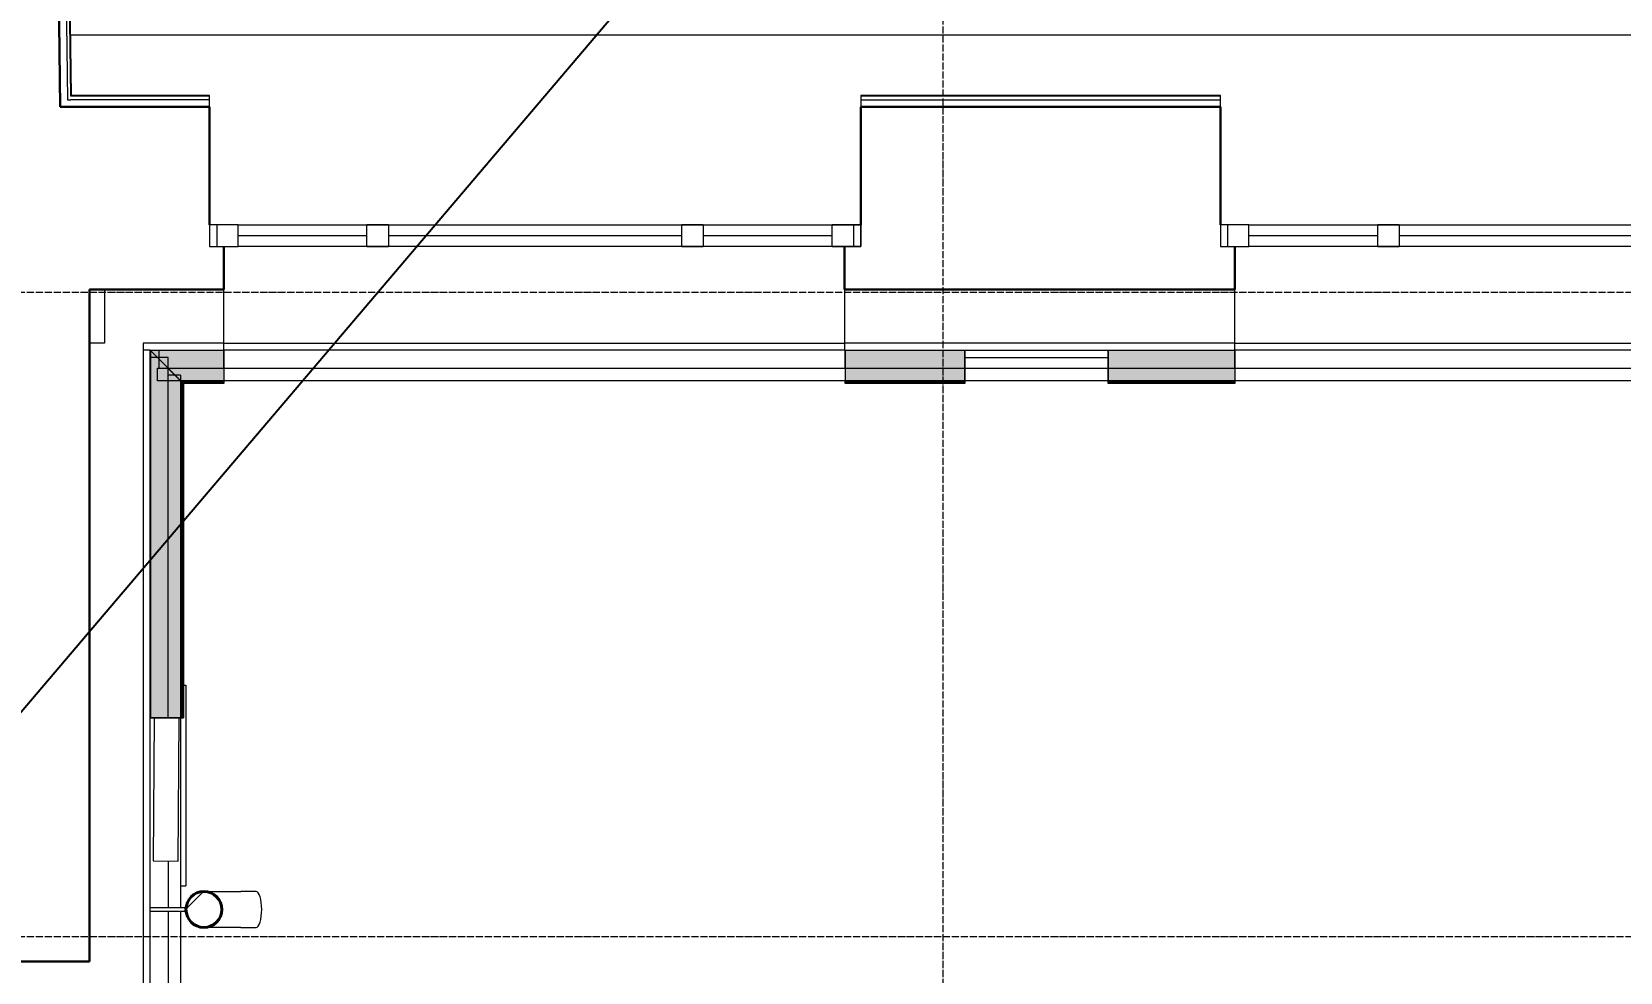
# Model space of a CAD drawing. Header units: millimetres. Extents: x -32 to 417638015, y -35 to 175284279.
# Drawn here: x 1303209 to 1307649, y 51749 to 54376 of the extents above; entities that cross this region are included whole.
import ezdxf
from ezdxf import colors
from ezdxf.entities.mleader import LeaderData, LeaderLine
from ezdxf.math import Vec2, Vec3

# ---------------------------------------------------------------- set-up
doc = ezdxf.new("R2010")
doc.units = ezdxf.units.MM
doc.linetypes.add('ADSK_Линия сетки', pattern=[25, 20, -2.5, 0, -2.5])
for name, color, linetype, lineweight in [('_ Окна', 7, 'Continuous', 9), ('Обобщенные модели', 7, 'Continuous', 18), ('Ограждение', 7, 'Continuous', 9), ('Окна', 7, 'Continuous', 9), ('Оси', 253, 'Continuous', 9), ('Перекрытие', 7, 'Continuous', 18), ('Стены наружные', 7, 'Continuous', 18), ('Стены несущие', 7, 'Continuous', 30), ('Стены отделка', 7, 'Continuous', 30), ('Стены штриховка', 7, 'Continuous', 9), ('ШТРИХОВКА', 252, 'Continuous', 15)]:
    doc.layers.add(name, color=color, linetype=linetype, lineweight=lineweight)
doc.layers.add('_ЭМ_Надписи', color=7, linetype='Continuous')
doc.styles.add('ЭОМ', font='isocpeur.ttf', dxfattribs={"width": 0.85, "height": 250})

# ---------------------------------------------------------------- blocks, each defined once
blk = doc.blocks.new('План 4 этажа')
at = {"layer": 'Обобщенные модели', "lineweight": 9}
h = blk.add_hatch(dxfattribs=at)
h.set_pattern_fill('FP_7', color=8, angle=-90, style=0, pattern_type=2)
h.set_pattern_definition([(45, (591.94, 243.9), (-106.066, 106.066), [])])
h.paths.add_polyline_path([(8601.2, 351.254), (8621.248, 360.908), (8635.122, 378.306), (8640.074, 400), (8635.122, 421.694), (8621.248, 439.092), (8601.2, 448.746), (8578.948, 448.746), (8558.899, 439.092), (8545.025, 421.694), (8540.504, 398.116), (8545.025, 378.306), (8558.899, 360.908), (8578.948, 351.254)])
at = {"layer": 'Ограждение', "transparency": 33554432}
for points in [[(8441.081, 935.54), (8527.269, 935.54), (8527.269, 1874.938), (8441.081, 1961.126), (8441.081, 1869.342)], [(10716.939, 1874.938), (10716.939, 1961.126), (10381.939, 1961.126), (10381.939, 1874.938)], [(11470.949, 1874.938), (11470.949, 1961.126), (11116.939, 1961.126), (11116.939, 1874.938), (11399.892, 1874.938)], [(11470.949, 1961.126), (11470.949, 1962.133), (11417.53, 1961.126)], [(8440.074, 935.54), (8441.081, 935.54), (8440.074, 1869.342)], [(8528.565, 935.54), (8528.565, 1873.642), (8527.269, 1873.642), (8527.269, 935.54)], [(8531.256, 935.54), (8531.256, 1870.951), (8529.339, 1872.868), (8529.339, 935.54)], [(8645.953, 1869.348), (8645.953, 1870.615), (8531.592, 1870.615), (8532.865, 1869.348), (8540.074, 1869.348)], [(11116.939, 1869.348), (11470.949, 1869.348), (11470.949, 1870.615), (11116.939, 1870.615)]]:
    blk.add_hatch(color=8, dxfattribs=at).paths.add_polyline_path(points)
h = blk.add_hatch(color=8, dxfattribs=at)
h.paths.add_polyline_path([(8645.953, 1869.342), (8645.953, 1869.348), (8540.074, 1869.342)])
h.paths.add_polyline_path([(8527.269, 1874.938), (8645.953, 1874.938), (8645.953, 1961.126), (8441.081, 1961.126), (8525.074, 1877.133)])
h = blk.add_hatch(color=8, dxfattribs=at)
h.paths.add_polyline_path([(8528.565, 935.54), (8529.013, 935.54), (8528.565, 1027.034)])
h.paths.add_polyline_path([(8531.592, 935.54), (8532.859, 935.54), (8532.859, 1869.348), (8531.592, 1869.342), (8531.592, 1027.034)])
h = blk.add_hatch(color=8, dxfattribs=at)
h.paths.add_polyline_path([(10381.939, 1869.348), (10716.939, 1869.348), (10716.939, 1870.615), (10381.939, 1870.615)])
h.paths.add_polyline_path([(10716.939, 1873.194), (10716.939, 1873.642), (10381.939, 1873.194)])
at = {"layer": 'Ограждение', "true_color": 0x373f43, "transparency": 33554432}
blk.add_hatch(color=149, dxfattribs=at).paths.add_polyline_path([(8531.542, 935.54), (8531.592, 935.54), (8531.256, 935.54)])
at = {"layer": '_ Окна', "color": 8, "lineweight": 18}
for p, q in [((8685.953, 2312.133), (8605.953, 2312.133)), ((8605.953, 2312.133), (8605.953, 2252.133)), ((8685.953, 2252.133), (8685.953, 2312.133)), ((9045.953, 2252.133), (9045.953, 2312.133)), ((9045.953, 2312.133), (9105.953, 2312.133)), ((9105.953, 2312.133), (9105.953, 2252.133)), ((9925.953, 2252.133), (9925.953, 2312.133)), ((9925.953, 2312.133), (9985.953, 2312.133)), ((9985.953, 2312.133), (9985.953, 2252.133)), ((10345.953, 2252.133), (10345.953, 2312.133)), ((10345.953, 2312.133), (10425.953, 2312.133)), ((10425.953, 2312.133), (10425.953, 2252.133)), ((11510.949, 2312.133), (11430.949, 2312.133)), ((11430.949, 2312.133), (11430.949, 2252.133)), ((11510.949, 2252.133), (11510.949, 2312.133)), ((11870.949, 2252.133), (11870.949, 2312.133)), ((11870.949, 2312.133), (11930.949, 2312.133)), ((11930.949, 2312.133), (11930.949, 2252.133)), ((8605.953, 2252.133), (8685.953, 2252.133)), ((9105.953, 2252.133), (9045.953, 2252.133)), ((9985.953, 2252.133), (9925.953, 2252.133)), ((10425.953, 2252.133), (10345.953, 2252.133)), ((11430.949, 2252.133), (11510.949, 2252.133)), ((11930.949, 2252.133), (11870.949, 2252.133))]:
    blk.add_line(p, q, dxfattribs=at)
at = {"layer": '_ Окна', "color": 8}
for p, q in [((8625.953, 2312.133), (8625.953, 2252.133)), ((10405.953, 2312.133), (10405.953, 2252.133)), ((11450.949, 2312.133), (11450.949, 2252.133)), ((9045.953, 2282.133), (8685.953, 2282.133)), ((9925.953, 2282.133), (9105.953, 2282.133)), ((10345.953, 2282.133), (9985.953, 2282.133)), ((11870.949, 2282.133), (11510.949, 2282.133)), ((12750.949, 2282.133), (11930.949, 2282.133))]:
    blk.add_line(p, q, dxfattribs=at)
at = {"layer": 'Обобщенные модели', "color": 8}
for p, q in [((8736.225, 450), (8693.721, 450)), ((8539.215, 405), (8440.074, 405)), ((8440.074, 395), (8539.215, 395)), ((8693.721, 350), (8736.225, 350))]:
    blk.add_line(p, q, dxfattribs=at)
at = {"layer": 'Обобщенные модели', "color": 8, "flags": 128}
for points in [[(8603.091, 450), (8604.361, 450), (8607.025, 450), (8609.901, 450), (8612.986, 450), (8616.273, 450), (8619.759, 450), (8623.438, 450), (8627.303, 450), (8631.348, 450), (8635.568, 450), (8639.954, 450), (8644.501, 450), (8649.201, 450), (8654.046, 450), (8659.028, 450), (8664.141, 450), (8669.375, 450), (8674.721, 450), (8680.173, 450), (8685.72, 450), (8691.354, 450), (8693.721, 450)], [(8693.721, 350), (8688.054, 350), (8682.469, 350), (8676.977, 350), (8671.585, 350), (8666.303, 350), (8661.14, 350), (8656.102, 350), (8651.199, 350), (8646.438, 350), (8641.826, 350), (8637.372, 350), (8633.083, 350), (8628.964, 350), (8625.023, 350), (8621.266, 350), (8617.7, 350), (8614.329, 350), (8611.159, 350), (8608.195, 350), (8605.443, 350), (8602.906, 350)]]:
    blk.add_lwpolyline(points, dxfattribs=at)
at = {"layer": 'Обобщенные модели', "color": 8}
for start, end in [(0, 180), (180, 0)]:
    blk.add_arc((8590.074, 400), 52, start, end, dxfattribs=at)
at = {"layer": 'Обобщенные модели', "color": 8, "lineweight": 40}
for start, end in [(0, 180), (180, 0)]:
    blk.add_arc((8590.074, 400), 50, start, end, dxfattribs=at)
at = {"layer": 'Обобщенные модели', "color": 8}
for start_param, end_param in [(4.71238898, 6.28318531), (3.14159265, 4.71238898)]:
    blk.add_ellipse((8736.225, 400), major_axis=(0, 50), ratio=0.30901699, start_param=start_param, end_param=end_param, dxfattribs=at)
at = {"layer": 'Ограждение', "color": 8}
for p, q in [((8441.081, 1961.126), (8440.074, 1962.133)), ((8441.081, 1961.126), (8531.542, 1870.665)), ((8532.865, 1869.342), (8441.081, 1961.126)), ((8441.081, 1961.126), (8441.081, 935.54)), ((8441.081, 1961.126), (8441.081, 935.54)), ((8645.953, 1961.126), (8441.081, 1961.126)), ((8645.953, 1961.126), (8441.081, 1961.126)), ((8645.953, 1962.133), (8645.953, 1961.126)), ((8645.953, 1961.126), (8645.953, 1912.133)), ((8645.953, 1912.133), (8645.953, 1961.126)), ((10381.939, 1961.126), (10381.939, 1962.133)), ((10381.939, 1961.126), (10381.939, 1912.133)), ((10381.939, 1912.133), (10381.939, 1961.126)), ((10716.939, 1961.126), (10381.939, 1961.126)), ((10716.939, 1961.126), (10381.939, 1961.126)), ((10716.939, 1942.133), (10716.939, 1961.126)), ((11116.939, 1961.126), (11116.939, 1942.133)), ((11470.949, 1961.126), (11116.939, 1961.126)), ((11470.949, 1961.126), (11116.939, 1961.126)), ((11470.949, 1962.133), (11470.949, 1961.126)), ((11470.949, 1961.126), (11470.949, 1912.133)), ((11470.949, 1912.133), (11470.949, 1961.126)), ((10716.939, 1942.133), (10716.939, 1869.342)), ((10716.939, 1870.665), (10716.939, 1942.133)), ((11116.939, 1942.133), (11116.939, 1870.665)), ((11116.939, 1869.342), (11116.939, 1942.133)), ((8531.542, 1870.665), (8527.269, 1874.938)), ((8527.269, 1874.938), (8527.269, 935.54)), ((8527.269, 1874.938), (8528.565, 1873.642)), ((8645.953, 1874.938), (8527.269, 1874.938)), ((8528.565, 1873.642), (8531.542, 1870.665)), ((8531.542, 1870.665), (8528.565, 1873.642)), ((8528.565, 1873.642), (8528.565, 935.54)), ((8528.565, 1873.642), (8531.542, 1870.665)), ((8645.953, 1873.642), (8528.565, 1873.642)), ((8529.339, 1872.868), (8529.013, 1873.194)), ((8529.013, 1873.194), (8529.013, 935.54)), ((8645.953, 1873.194), (8529.013, 1873.194)), ((8531.256, 1870.951), (8529.339, 1872.868)), ((8529.339, 1872.868), (8529.339, 935.54)), ((8529.339, 1872.868), (8531.256, 1870.951)), ((8645.953, 1872.868), (8529.339, 1872.868)), ((8531.592, 1870.615), (8531.256, 1870.951)), ((8531.256, 1870.951), (8531.256, 935.54)), ((8645.953, 1870.951), (8531.256, 1870.951)), ((8531.542, 1870.665), (8531.542, 935.54)), ((8532.859, 1869.348), (8531.542, 1870.665)), ((8531.542, 1870.665), (8532.865, 1869.342)), ((8645.953, 1870.665), (8531.542, 1870.665)), ((8531.592, 1870.615), (8531.592, 935.54)), ((8645.953, 1870.615), (8531.592, 1870.615)), ((8531.872, 1870.336), (8531.872, 935.54)), ((8531.872, 1870.336), (8532.859, 1869.348)), ((8645.953, 1870.336), (8531.872, 1870.336)), ((8532.859, 1869.342), (8532.859, 935.54)), ((8645.953, 1869.348), (8532.865, 1869.348)), ((8532.865, 1869.342), (8532.865, 935.54)), ((8645.953, 1869.342), (8532.865, 1869.342)), ((8645.953, 1877.133), (8645.953, 1869.342)), ((8645.953, 1870.665), (8645.953, 1877.133)), ((8645.953, 1873.642), (8645.953, 1874.938)), ((8645.953, 1874.938), (8645.953, 1870.665)), ((8645.953, 1870.665), (8645.953, 1873.642)), ((8645.953, 1873.642), (8645.953, 1870.665)), ((8645.953, 1870.665), (8645.953, 1873.642)), ((8645.953, 1873.194), (8645.953, 1872.868)), ((8645.953, 1870.951), (8645.953, 1872.868)), ((8645.953, 1872.868), (8645.953, 1870.951)), ((8645.953, 1870.951), (8645.953, 1870.615)), ((8645.953, 1869.342), (8645.953, 1870.665)), ((8645.953, 1870.665), (8645.953, 1869.348)), ((8645.953, 1869.348), (8645.953, 1870.336)), ((10381.939, 1877.133), (10381.939, 1870.665)), ((10381.939, 1869.342), (10381.939, 1877.133)), ((10381.939, 1870.665), (10381.939, 1874.938)), ((10381.939, 1874.938), (10381.939, 1873.642)), ((10716.939, 1874.938), (10381.939, 1874.938)), ((10381.939, 1873.642), (10381.939, 1870.665)), ((10381.939, 1870.665), (10381.939, 1873.642)), ((10381.939, 1873.642), (10381.939, 1870.665)), ((10716.939, 1873.642), (10381.939, 1873.642)), ((10381.939, 1872.868), (10381.939, 1873.194)), ((10716.939, 1873.194), (10381.939, 1873.194)), ((10381.939, 1870.951), (10381.939, 1872.868)), ((10381.939, 1872.868), (10381.939, 1870.951)), ((10716.939, 1872.868), (10381.939, 1872.868)), ((10381.939, 1870.615), (10381.939, 1870.951)), ((10716.939, 1870.951), (10381.939, 1870.951)), ((10381.939, 1869.348), (10381.939, 1870.665)), ((10381.939, 1870.665), (10381.939, 1869.342)), ((10716.939, 1870.665), (10381.939, 1870.665)), ((10716.939, 1870.615), (10381.939, 1870.615)), ((10381.939, 1870.336), (10381.939, 1869.348)), ((10716.939, 1870.336), (10381.939, 1870.336)), ((10716.939, 1869.348), (10381.939, 1869.348)), ((10716.939, 1869.342), (10381.939, 1869.342)), ((10716.939, 1873.642), (10716.939, 1874.938)), ((10716.939, 1874.938), (10716.939, 1870.665)), ((10716.939, 1870.665), (10716.939, 1873.642)), ((10716.939, 1873.642), (10716.939, 1870.665)), ((10716.939, 1870.665), (10716.939, 1873.642)), ((10716.939, 1873.194), (10716.939, 1872.868)), ((10716.939, 1870.951), (10716.939, 1872.868)), ((10716.939, 1872.868), (10716.939, 1870.951)), ((10716.939, 1870.951), (10716.939, 1870.615)), ((10716.939, 1869.342), (10716.939, 1870.665)), ((10716.939, 1870.665), (10716.939, 1869.348)), ((10716.939, 1869.348), (10716.939, 1870.336)), ((11116.939, 1870.665), (11116.939, 1874.938)), ((11116.939, 1874.938), (11116.939, 1873.642)), ((11470.949, 1874.938), (11116.939, 1874.938)), ((11116.939, 1873.642), (11116.939, 1870.665)), ((11116.939, 1870.665), (11116.939, 1873.642)), ((11116.939, 1873.642), (11116.939, 1870.665)), ((11470.949, 1873.642), (11116.939, 1873.642)), ((11116.939, 1872.868), (11116.939, 1873.194)), ((11470.949, 1873.194), (11116.939, 1873.194)), ((11116.939, 1870.951), (11116.939, 1872.868)), ((11116.939, 1872.868), (11116.939, 1870.951)), ((11470.949, 1872.868), (11116.939, 1872.868)), ((11116.939, 1870.615), (11116.939, 1870.951)), ((11470.949, 1870.951), (11116.939, 1870.951)), ((11116.939, 1869.348), (11116.939, 1870.665)), ((11116.939, 1870.665), (11116.939, 1869.342)), ((11470.949, 1870.665), (11116.939, 1870.665)), ((11470.949, 1870.615), (11116.939, 1870.615)), ((11116.939, 1870.336), (11116.939, 1869.348)), ((11470.949, 1870.336), (11116.939, 1870.336)), ((11470.949, 1869.348), (11116.939, 1869.348)), ((11470.949, 1869.342), (11116.939, 1869.342)), ((11470.949, 1877.133), (11470.949, 1869.342)), ((11470.949, 1870.665), (11470.949, 1877.133)), ((11470.949, 1873.642), (11470.949, 1874.938)), ((11470.949, 1874.938), (11470.949, 1870.665)), ((11470.949, 1870.665), (11470.949, 1873.642)), ((11470.949, 1873.642), (11470.949, 1870.665)), ((11470.949, 1870.665), (11470.949, 1873.642)), ((11470.949, 1873.194), (11470.949, 1872.868)), ((11470.949, 1870.951), (11470.949, 1872.868)), ((11470.949, 1872.868), (11470.949, 1870.951)), ((11470.949, 1870.951), (11470.949, 1870.615)), ((11470.949, 1869.342), (11470.949, 1870.665)), ((11470.949, 1870.665), (11470.949, 1869.348)), ((11470.949, 1869.348), (11470.949, 1870.336)), ((8441.081, 935.54), (8440.074, 935.54)), ((8441.081, 935.54), (8531.542, 935.54)), ((8532.865, 935.54), (8441.081, 935.54)), ((8531.542, 935.54), (8527.269, 935.54)), ((8527.269, 935.54), (8528.565, 935.54)), ((8528.565, 935.54), (8531.542, 935.54)), ((8531.542, 935.54), (8528.565, 935.54)), ((8528.565, 935.54), (8531.542, 935.54)), ((8529.339, 935.54), (8529.013, 935.54)), ((8531.256, 935.54), (8529.339, 935.54)), ((8529.339, 935.54), (8531.256, 935.54)), ((8531.592, 935.54), (8531.256, 935.54)), ((8532.859, 935.54), (8531.542, 935.54)), ((8531.542, 935.54), (8532.865, 935.54)), ((8531.872, 935.54), (8532.859, 935.54))]:
    blk.add_line(p, q, dxfattribs=at)
at = {"layer": 'Окна', "color": 8}
for p, q in [((8685.953, 2312.133), (8605.953, 2312.133)), ((8605.953, 2312.133), (8605.953, 2252.133)), ((8685.953, 2312.133), (9045.953, 2312.133)), ((9105.953, 2312.133), (9045.953, 2312.133)), ((9105.953, 2312.133), (9925.953, 2312.133)), ((9985.953, 2312.133), (9925.953, 2312.133)), ((9985.953, 2312.133), (10345.953, 2312.133)), ((10425.953, 2312.133), (10345.953, 2312.133)), ((10425.953, 2252.133), (10425.953, 2312.133)), ((11510.949, 2312.133), (11430.949, 2312.133)), ((11430.949, 2312.133), (11430.949, 2252.133)), ((11510.949, 2312.133), (11870.949, 2312.133)), ((11930.949, 2312.133), (11870.949, 2312.133)), ((11930.949, 2312.133), (12750.949, 2312.133)), ((8605.953, 2252.133), (8685.953, 2252.133)), ((9045.953, 2252.133), (8685.953, 2252.133)), ((9045.953, 2252.133), (9105.953, 2252.133)), ((9925.953, 2252.133), (9105.953, 2252.133)), ((9925.953, 2252.133), (9985.953, 2252.133)), ((10345.953, 2252.133), (9985.953, 2252.133)), ((10345.953, 2252.133), (10425.953, 2252.133)), ((11430.949, 2252.133), (11510.949, 2252.133)), ((11870.949, 2252.133), (11510.949, 2252.133)), ((11870.949, 2252.133), (11930.949, 2252.133)), ((12750.949, 2252.133), (11930.949, 2252.133))]:
    blk.add_line(p, q, dxfattribs=at)
at = {"layer": 'Оси', "color": 8, "linetype": 'ADSK_Линия сетки'}
for p, q in [((10656.505, -3353.101), (10656.505, 21427.463)), ((-10052.178, 2124.489), (51155.033, 2124.489)), ((-10052.178, 324.489), (51155.033, 324.489))]:
    blk.add_line(p, q, dxfattribs=at)
at = {"layer": 'Перекрытие', "color": 8}
blk.add_line((16497.31, 2842.133), (8218.179, 2842.133), dxfattribs=at)
at = {"layer": 'Стены наружные', "color": 8}
for p, q in [((8463.812, 1961.126), (8463.812, 1912.133)), ((8645.953, 1982.133), (10380.953, 1982.133)), ((10380.953, 1962.133), (8645.953, 1962.133)), ((11470.949, 1982.133), (13205.949, 1982.133)), ((13205.949, 1962.133), (11470.949, 1962.133)), ((8490.074, 1942.133), (8441.081, 1942.133)), ((8460.181, 1912.133), (39661.076, 1912.133)), ((8460.181, 1877.133), (8460.181, 1912.133)), ((8490.074, 935.54), (8490.074, 1942.133)), ((8645.953, 1912.133), (8645.953, 1877.133)), ((10381.939, 1912.133), (10381.939, 1877.133)), ((11470.949, 1912.133), (11470.949, 1877.133)), ((13616.671, 1877.133), (8460.181, 1877.133)), ((8525.074, 1892.279), (8490.074, 1892.279)), ((8525.074, 1892.279), (8525.074, 404.776)), ((8525.074, 1027.034), (8528.565, 1027.034)), ((8529.339, 1027.034), (8531.256, 1027.034)), ((8531.592, 1027.034), (8532.859, 1027.034)), ((8532.865, 1027.034), (8540.074, 1027.034)), ((8540.074, 1027.034), (8540.074, 466.331)), ((8490.074, 535.18), (8490.074, 404.651)), ((8525.074, 466.331), (8540.074, 466.331)), ((8490.074, 395.349), (8490.074, 35)), ((8525.074, 395.224), (8525.074, 0))]:
    blk.add_line(p, q, dxfattribs=at)
at = {"layer": 'Стены несущие', "color": 8}
for p, q in [((8188.772, 2642.133), (8111.939, 8562.14)), ((8188.772, 2642.133), (8605.953, 2642.133)), ((8605.953, 2312.133), (8605.953, 2642.133)), ((11430.949, 2642.133), (10425.953, 2642.133)), ((10425.953, 2642.133), (10425.953, 2312.133)), ((11430.949, 2312.133), (11430.949, 2642.133)), ((8645.953, 2132.133), (8645.953, 2252.133)), ((10380.953, 2252.133), (10380.953, 2132.133)), ((11470.949, 2132.133), (11470.949, 2252.133)), ((8270.074, 255), (8270.074, 2132.133)), ((8645.953, 2132.133), (8270.074, 2132.133)), ((10380.953, 2132.133), (11470.949, 2132.133)), ((253.79, 255), (8270.074, 255))]:
    blk.add_line(p, q, dxfattribs=at)
at = {"layer": 'Стены отделка', "color": 8, "lineweight": 9}
for p, q in [((8131.938, 8562.399), (8208.514, 2662.133)), ((8220.359, 2674.133), (8144.357, 8530.14)), ((8605.953, 2674.133), (8220.359, 2674.133)), ((8605.953, 2642.133), (8605.953, 2674.133)), ((10425.953, 2674.133), (10425.953, 2642.133)), ((11430.949, 2674.133), (10425.953, 2674.133)), ((11430.949, 2642.133), (11430.949, 2674.133)), ((8188.512, 2662.133), (8189.072, 2662.133)), ((8189.072, 2662.133), (8189.072, 2642.133)), ((8208.514, 2662.133), (8218.515, 2662.133)), ((10425.953, 2662.133), (10437.526, 2662.133)), ((11397.53, 2662.133), (11430.949, 2662.133)), ((8312.493, 2132.133), (8312.493, 1982.133)), ((8645.953, 1962.133), (8645.953, 2132.133)), ((10380.953, 2132.133), (10380.953, 1962.133)), ((11470.949, 1962.133), (11470.949, 2132.133)), ((8312.493, 1982.133), (8270.074, 1982.133)), ((8645.953, 1982.133), (8420.074, 1982.133)), ((8420.074, 1982.133), (8420.074, 105)), ((8440.074, 1962.133), (8645.953, 1962.133)), ((8440.074, 85), (8440.074, 1962.133)), ((11470.949, 1982.133), (10380.953, 1982.133)), ((10380.953, 1962.133), (11470.949, 1962.133)), ((10716.939, 1962.133), (10716.939, 1942.133)), ((11116.939, 1942.133), (11116.939, 1962.133)), ((10716.939, 1942.133), (11116.939, 1942.133)), ((8451.369, 935.461), (8448.569, 535.471)), ((8521.368, 934.971), (8451.369, 935.461)), ((8518.567, 534.981), (8521.368, 934.971)), ((8448.569, 535.471), (8518.567, 534.981))]:
    blk.add_line(p, q, dxfattribs=at)
at = {"layer": 'Стены штриховка', "color": 8}
for p, q in [((8218.385, 2672.133), (8142.331, 8532.14)), ((8605.953, 2672.133), (8218.385, 2672.133)), ((11430.949, 2672.133), (10425.953, 2672.133)), ((8605.953, 2662.133), (8218.515, 2662.133)), ((10437.526, 2662.133), (11397.53, 2662.133)), ((8440.074, 1962.133), (8420.074, 1962.133))]:
    blk.add_line(p, q, dxfattribs=at)

msp = doc.modelspace()

# ---------------------------------------------------------------- block references
at = {"layer": 'ШТРИХОВКА'}
msp.add_blockref('План 4 этажа', (1295100.3, 51524.3), dxfattribs=at)

# ---------------------------------------------------------------- leaders
at = {"layer": '_ЭМ_Надписи', "color": 7, "ltscale": 5}
ml = msp.add_multileader_mtext('Standard', dxfattribs=at)
ml.set_content('{\\fGOST Common|b0|i0|c0|p34;\\W0.9;\\C256;4\\fGOST Common|b0|i0|c204|p34;ЩРС\\fGOST Common|b0|i0|c0|p34;-1\\fISOCPEUR|b0|i0|c204|p34;\\W0.85; Гр.10\\P\\W1;\\C0;Раб.место учителя, ноутбук}', color=1, style='ЭОМ')
ml.set_leader_properties()
ml.build(insert=Vec2(0, 0))
ml.multileader.update_dxf_attribs({"text_left_attachment_type": 6, "text_right_attachment_type": 6, "dogleg_length": 0, "arrow_head_size": 200})
ctx = ml.context
ctx.base_point, ctx.char_height, ctx.arrow_head_size, ctx.landing_gap_size, ctx.plane_origin = Vec3(1300420.1, 51273.3, -64.3), 250, 200, 0, Vec3(1282412.5, 63152.5, -64.3)
ctx.left_attachment, ctx.right_attachment = 6, 6
notes = []
notes.append((ctx, [(1, (1, 1, 0), (1302155.1, 51273.3, -64.3), (-1, 0), 0, [(0, [(1305023.6, 54643.6, -64.3)], 0, [])])]))
ctx.mtext.insert, ctx.mtext.width, ctx.mtext.defined_height, ctx.mtext.flow_direction = Vec3(1300420.1, 51598.3, -64.3), 2073.809, 545.6, 5
for ctx, leaders in notes:
    for number, flags, end, landing, length, lines in leaders:
        leader = LeaderData()
        leader.index, (leader.has_last_leader_line, leader.has_dogleg_vector, leader.attachment_direction) = number, flags
        leader.last_leader_point, leader.dogleg_vector, leader.dogleg_length = Vec3(end), Vec3(landing), length
        for number, points, colour, breaks in lines:
            line = LeaderLine()
            line.index, line.vertices, line.color, line.breaks = number, Vec3.list(points), colors.encode_raw_color(colour), breaks
            leader.lines.append(line)
        ctx.leaders.append(leader)

doc.saveas('drawing.dxf')
